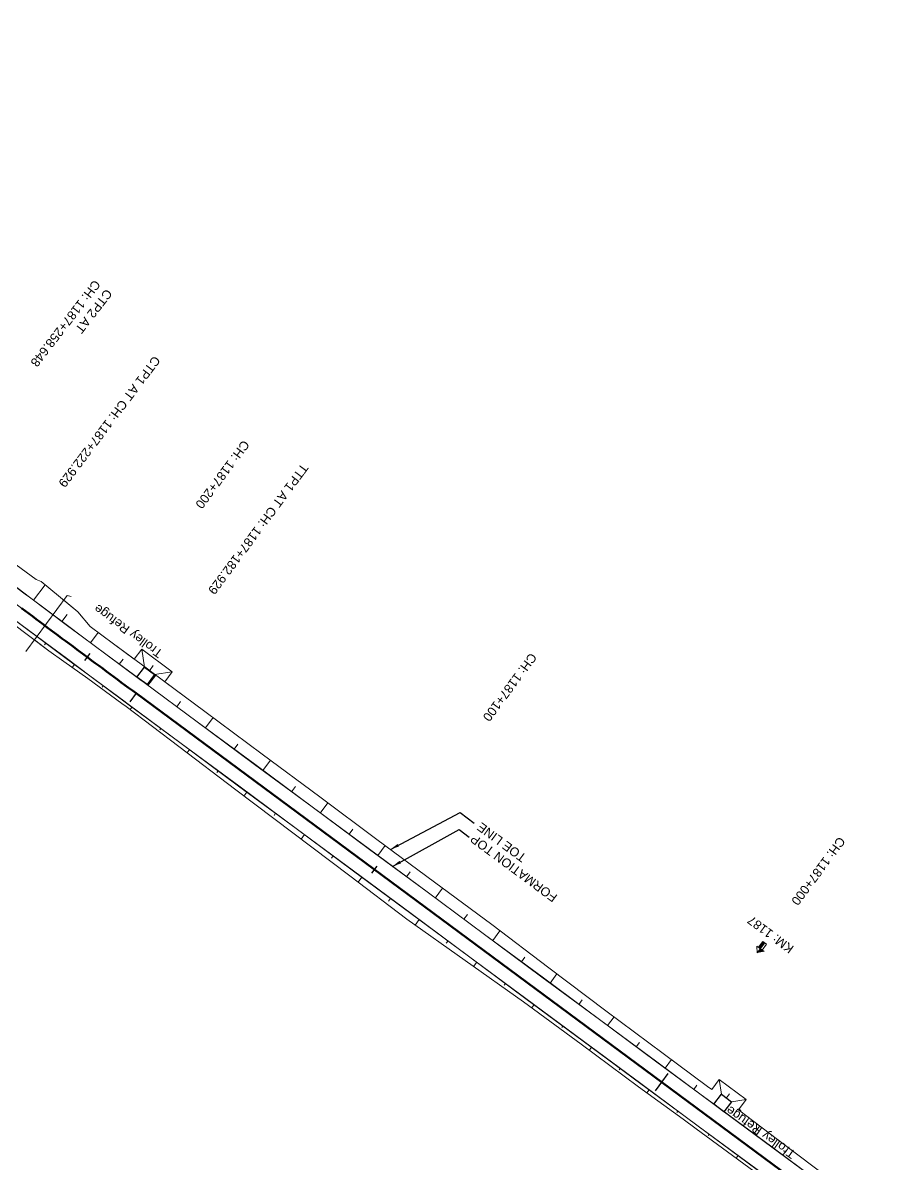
# Model space of a CAD drawing. Header units: metres. Extents: x 643755 to 647133, y 3378089 to 3380600.
# Drawn here: x 646629.3 to 646867.5, y 3378306.6 to 3378626 of the extents above; entities that cross this region are included whole.
import ezdxf
from ezdxf.enums import TextEntityAlignment as Align

# ---------------------------------------------------------------- set-up
doc = ezdxf.new("R2010")
doc.units = ezdxf.units.M
doc.header["$MEASUREMENT"] = 0
doc.linetypes.add('CENTER2', pattern=[1.125, 0.75, -0.125, 0.125, -0.125])
for name, color, linetype, lineweight in [('C-ALIG-DG-LINE', 1, 'CENTER2', 70), ('C-ALIG-DG-SPIRAL', 1, 'CENTER2', 70), ('C-ALIG-LABL-DG', 1, 'Continuous', 25), ('C-ALIG-LABL-DG-MARK', 1, 'Continuous', 25), ('Km post', 1, 'Continuous', 13), ('PROPOSED DFCC TOE LINE', 239, 'Continuous', 0), ('PROPOSED DFCC TOE SLOPES', 239, 'Continuous', 0), ('PROPOSED DFCC TRACK', 1, 'Continuous', 0), ('PROPOSED FORMATION LINE - PLAN', 187, 'Continuous', 0)]:
    doc.layers.add(name, color=color, linetype=linetype, lineweight=lineweight)
doc.layers.add('PROPOSED DFCC FORMATION LINE', color=187, linetype='Continuous')
doc.layers.add('Trolley Refuse', color=10, linetype='Continuous')
doc.styles.add('ARIAL', font='arial.ttf')
doc.styles.get("Standard").update_dxf_attribs({"font": 'arial.ttf'})
doc.styles.add('Style-Arial', font='arial.ttf')
doc.dimstyles.new('ISO-25', dxfattribs={"dimtxt": 2.5, "dimasz": 2.5, "dimexe": 1.25, "dimexo": 0.625, "dimtad": 1, "dimtxsty": 'Standard', "dimcen": 2.5, "dimadec": 0, "dimazin": 0, "dimtfac": 1, "dimtmove": 0, "dimatfit": 3, "dimfxl": 1, "dimarcsym": 0})

# ---------------------------------------------------------------- blocks, each defined once
blk = doc.blocks.new('Tick Hor')
blk.add_lwpolyline([(-0.5, 0), (0.5, 0)])
blk = doc.blocks.new('KM Post')
at = {"layer": 'Km post', "lineweight": 13}
h = blk.add_hatch(color=256, dxfattribs=at)
h.paths.add_polyline_path([(0, -8.9), (1.63, -8.9), (1.63, -3.79), (0, -3.79)])
h.paths.add_polyline_path([(0, -3.79), (0, 0), (-3.36, -3.79)])
for p, q in [((0, -8.9), (0, 0)), ((3.13, -3.79), (0, 0)), ((3.13, -3.79), (-3.36, -3.79))]:
    blk.add_line(p, q, dxfattribs=at)
blk.add_lwpolyline([(1.63, -3.79), (1.63, -8.9), (-1.63, -8.9), (-1.63, -3.79)], dxfattribs=at)

msp = doc.modelspace()

# ---------------------------------------------------------------- linework, layer by layer
at = {"layer": 'C-ALIG-DG-LINE', "color": 1, "linetype": 'Continuous', "lineweight": 50, "flags": 128}
msp.add_lwpolyline([(647133.4088, 3378088.7155), (646660.9437, 3378438.4034)], dxfattribs=at)
at = {"layer": 'C-ALIG-DG-SPIRAL', "color": 1, "linetype": 'Continuous', "lineweight": 50, "flags": 128}
msp.add_lwpolyline([(646660.9437, 3378438.4034), (646659.9065, 3378439.171), (646658.8694, 3378439.9387), (646657.8323, 3378440.7064), (646656.7952, 3378441.4741), (646655.7582, 3378442.2419), (646654.7212, 3378443.0097), (646653.6843, 3378443.7777), (646652.6475, 3378444.5458), (646651.6107, 3378445.3139), (646650.5741, 3378446.0823), (646649.5376, 3378446.8508), (646648.5012, 3378447.6194), (646647.4649, 3378448.3882), (646646.4288, 3378449.1573), (646645.3929, 3378449.9265), (646644.3571, 3378450.696), (646643.3215, 3378451.4657), (646642.2861, 3378452.2357), (646641.2509, 3378453.006), (646640.2159, 3378453.7765), (646639.1812, 3378454.5474), (646638.1467, 3378455.3186), (646637.1124, 3378456.0901), (646636.0784, 3378456.862), (646635.0447, 3378457.6343), (646634.0113, 3378458.4069), (646632.9782, 3378459.1799), (646631.9454, 3378459.9534), (646630.9129, 3378460.7273), (646629.8807, 3378461.5016), (646628.8489, 3378462.2764)], dxfattribs=at)
at = {"layer": 'C-ALIG-LABL-DG', "color": 1, "linetype": 'Continuous', "lineweight": 25}
msp.add_line((646807.9803, 3378329.5765), (646806.493, 3378327.567), dxfattribs=at)
at = {"layer": 'C-ALIG-LABL-DG-MARK', "color": 1, "linetype": 'Continuous', "lineweight": 25}
msp.add_line((646660.9437, 3378438.4034), (646659.1589, 3378435.992), dxfattribs=at)
at = {"layer": 'PROPOSED DFCC FORMATION LINE', "lineweight": 0, "flags": 128}
for points in [[(646819.0649, 3378326.0377), (646806.6533, 3378335.224), (646790.5775, 3378347.1223), (646774.5017, 3378359.0205), (646758.4259, 3378370.9188), (646742.3501, 3378382.817), (646726.2743, 3378394.7153), (646710.1985, 3378406.6136), (646694.1227, 3378418.5118), (646678.0469, 3378430.4101), (646663.1737, 3378441.4183), (646661.9712, 3378442.3083), (646652.461, 3378449.3515), (646645.9103, 3378454.2139), (646641.7657, 3378457.2982), (646631.1004, 3378465.2752), (646629.9061, 3378466.173), (646621.6096, 3378472.4368)], [(646819.0947, 3378326.0779), (646806.6831, 3378335.2642), (646790.6073, 3378347.1624), (646774.5315, 3378359.0607), (646758.4557, 3378370.959), (646742.3799, 3378382.8572), (646726.3041, 3378394.7555), (646710.2283, 3378406.6538), (646694.1525, 3378418.552), (646678.0767, 3378430.4503), (646663.2035, 3378441.4584), (646662.0009, 3378442.3485), (646652.4908, 3378449.3917), (646645.9402, 3378454.254), (646641.7956, 3378457.3383), (646631.1305, 3378465.3152), (646629.9361, 3378466.2129), (646621.6398, 3378472.4766)], [(646814.5683, 3378319.9728), (646802.1617, 3378329.1554), (646786.0859, 3378341.0536), (646770.0101, 3378352.9519), (646753.9343, 3378364.8502), (646737.8585, 3378376.7484), (646721.7827, 3378388.6467), (646705.7069, 3378400.5449), (646689.6311, 3378412.4432), (646673.5553, 3378424.3415), (646658.6821, 3378435.3496), (646657.4795, 3378436.2398), (646647.9646, 3378443.2864), (646641.4062, 3378448.1545), (646637.2549, 3378451.2439), (646626.5656, 3378459.2388)], [(646814.5981, 3378320.013), (646802.1915, 3378329.1956), (646786.1157, 3378341.0938), (646770.0399, 3378352.9921), (646753.9641, 3378364.8904), (646737.8883, 3378376.7886), (646721.8125, 3378388.6869), (646705.7367, 3378400.5851), (646689.6609, 3378412.4834), (646673.5851, 3378424.3817), (646658.7119, 3378435.3898), (646657.5092, 3378436.2799), (646647.9944, 3378443.3266), (646641.4361, 3378448.1947), (646637.2847, 3378451.2839), (646626.5956, 3378459.2788)], [(646888.0757, 3378274.9604), (646887.0323, 3378275.7327), (646870.9565, 3378287.6309), (646854.8807, 3378299.5292), (646838.8049, 3378311.4275), (646822.7291, 3378323.3257), (646819.0649, 3378326.0377)], [(646819.0947, 3378326.0779), (646822.7589, 3378323.3659), (646838.8347, 3378311.4677), (646854.9105, 3378299.5694), (646870.9863, 3378287.6711), (646887.0621, 3378275.7729)], [(646882.5407, 3378269.6641), (646882.5407, 3378269.6641), (646866.4649, 3378281.5623), (646850.3891, 3378293.4606), (646834.3133, 3378305.3589), (646818.2375, 3378317.2571), (646814.5683, 3378319.9728)], [(646882.9394, 3378269.4312), (646882.5705, 3378269.7043), (646866.4947, 3378281.6025), (646850.4189, 3378293.5008), (646834.3431, 3378305.399), (646818.2673, 3378317.2973), (646814.5981, 3378320.013)]]:
    msp.add_lwpolyline(points, dxfattribs=at)
at = {"layer": 'PROPOSED DFCC TOE LINE', "lineweight": 0, "flags": 128}
for points in [[(646624.6248, 3378476.415), (646632.9563, 3378470.2287), (646634.413, 3378469.6846), (646644.6531, 3378461.1736), (646648.0765, 3378457.128), (646654.5985, 3378452.2346), (646664.125, 3378445.2183), (646665.3279, 3378444.3288), (646680.1823, 3378433.2952), (646696.258, 3378421.3969), (646712.3181, 3378409.4774), (646728.3452, 3378397.5133), (646744.4037, 3378385.5916), (646760.4654, 3378373.6743), (646776.426, 3378361.6204), (646792.4124, 3378349.6013), (646808.4222, 3378337.614), (646820.8361, 3378328.4266)], [(646640.7244, 3378464.4389), (646644.6531, 3378461.1736), (646648.0765, 3378457.128), (646654.5985, 3378452.2346), (646660.4431, 3378447.93), (646662.5319, 3378450.7522), (646671.0854, 3378444.4215), (646668.9988, 3378441.6022), (646680.1823, 3378433.2952), (646696.258, 3378421.3969), (646712.3181, 3378409.4774), (646728.3452, 3378397.5133), (646744.4037, 3378385.5916), (646760.4654, 3378373.6743), (646776.426, 3378361.6204), (646792.4124, 3378349.6013), (646808.4222, 3378337.614), (646820.8361, 3378328.4266)], [(646814.0185, 3378319.2312), (646801.5501, 3378328.3291), (646785.4526, 3378340.1979), (646769.3415, 3378352.0485), (646753.0374, 3378363.6383), (646736.7368, 3378375.2329), (646720.7861, 3378387.3001), (646704.8188, 3378399.345), (646688.8555, 3378411.3952), (646672.9232, 3378423.4875), (646658.208, 3378434.709), (646657.0015, 3378435.5939), (646647.4255, 3378442.5593), (646640.7503, 3378447.2721), (646636.5243, 3378450.2634), (646625.8879, 3378458.3368)], [(646814.0185, 3378319.2312), (646801.5501, 3378328.3291), (646785.4526, 3378340.1979), (646769.3415, 3378352.0485), (646753.0374, 3378363.6383), (646736.7368, 3378375.2329), (646720.7861, 3378387.3001), (646704.8188, 3378399.345), (646688.8555, 3378411.3952), (646672.9232, 3378423.4875), (646658.208, 3378434.709), (646657.0015, 3378435.5939), (646647.4255, 3378442.5593), (646640.7503, 3378447.2721), (646636.5243, 3378450.2634), (646632.4924, 3378453.3237)], [(646822.0136, 3378327.5488), (646824.0988, 3378330.3661), (646831.6927, 3378324.7456), (646829.5556, 3378321.8582)], [(646822.0136, 3378327.5488), (646824.0988, 3378330.3661), (646831.6927, 3378324.7456), (646829.5556, 3378321.8582)], [(646824.7199, 3378326.2066), (646824.0988, 3378330.3661)], [(646824.7199, 3378326.2066), (646824.0988, 3378330.3661)], [(646820.8316, 3378328.4205), (646822.0136, 3378327.5488)], [(646820.8316, 3378328.4205), (646822.0136, 3378327.5488)], [(646827.5332, 3378324.1244), (646831.6927, 3378324.7456)], [(646827.5332, 3378324.1244), (646831.6927, 3378324.7456)], [(646829.5556, 3378321.8582), (646840.4012, 3378313.5842), (646856.3452, 3378301.5078), (646872.5761, 3378289.8191), (646888.798, 3378278.1183), (646893.4485, 3378274.595)], [(646882.2684, 3378269.291), (646882.266, 3378269.2928), (646866.1407, 3378281.1243), (646849.9849, 3378292.9144), (646833.8066, 3378304.6742), (646817.7067, 3378316.5399), (646814.02, 3378319.2333)]]:
    msp.add_lwpolyline(points, dxfattribs=at)
at = {"layer": 'PROPOSED DFCC TOE SLOPES', "linetype": 'Continuous', "flags": 128}
for points in [[(646632.2143, 3378464.4421), (646635.4826, 3378468.7956)], [(646640.2046, 3378458.4658), (646641.6795, 3378460.4425)], [(646640.2046, 3378458.4658), (646641.6795, 3378460.4425)], [(646648.2137, 3378452.5041), (646650.3703, 3378455.407)], [(646648.2137, 3378452.5041), (646650.3703, 3378455.407)], [(646635.7194, 3378452.4547), (646635.3424, 3378451.9507)], [(646635.7194, 3378452.4547), (646635.3424, 3378451.9507)], [(646635.7194, 3378452.4547), (646635.3436, 3378451.9498)], [(646635.7194, 3378452.4547), (646635.3436, 3378451.9498)], [(646663.2778, 3378445.7578), (646662.5319, 3378450.7522)], [(646643.7411, 3378446.4837), (646643.0954, 3378445.6164)], [(646643.7411, 3378446.4837), (646643.0954, 3378445.6164)], [(646643.7411, 3378446.4837), (646643.0971, 3378445.6152)], [(646643.7411, 3378446.4837), (646643.0971, 3378445.6152)], [(646656.2389, 3378446.5536), (646657.311, 3378448.0005)], [(646656.2389, 3378446.5536), (646657.311, 3378448.0005)], [(646664.6844, 3378444.7167), (646665.7465, 3378446.1518)], [(646664.2729, 3378440.6047), (646666.426, 3378443.5132)], [(646666.091, 3378443.6756), (646671.0854, 3378444.4215)], [(646651.7738, 3378440.5276), (646651.5013, 3378440.1602)], [(646651.7738, 3378440.5276), (646651.5013, 3378440.1602)], [(646651.7738, 3378440.5276), (646651.5016, 3378440.16)], [(646651.7738, 3378440.5276), (646651.5016, 3378440.16)], [(646672.3102, 3378434.6561), (646673.3815, 3378436.1035)], [(646672.3102, 3378434.6561), (646673.3815, 3378436.1035)], [(646659.8104, 3378434.5768), (646659.2947, 3378433.8803)], [(646659.8104, 3378434.5768), (646659.2947, 3378433.8803)], [(646659.8104, 3378434.5768), (646659.2949, 3378433.8802)], [(646659.8104, 3378434.5768), (646659.2949, 3378433.8802)], [(646680.3481, 3378428.7069), (646682.4834, 3378431.5921)], [(646680.3481, 3378428.7069), (646682.4834, 3378431.5921)], [(646667.8483, 3378428.6276), (646667.5479, 3378428.2217)], [(646667.8483, 3378428.6276), (646667.5479, 3378428.2217)], [(646688.386, 3378422.7578), (646689.4536, 3378424.2003)], [(646688.386, 3378422.7578), (646689.4536, 3378424.2003)], [(646675.8862, 3378422.6785), (646675.2038, 3378421.7565)], [(646675.8862, 3378422.6785), (646675.2038, 3378421.7565)], [(646696.4239, 3378416.8087), (646698.5569, 3378419.6907)], [(646696.4239, 3378416.8087), (646698.5569, 3378419.6907)], [(646683.9241, 3378416.7294), (646683.547, 3378416.2199)], [(646683.9241, 3378416.7294), (646683.547, 3378416.2199)], [(646691.962, 3378410.7802), (646691.1405, 3378409.6703)], [(646691.962, 3378410.7802), (646691.1405, 3378409.6703)], [(646704.4618, 3378410.8595), (646705.5244, 3378412.2952)], [(646704.4618, 3378410.8595), (646705.5244, 3378412.2952)], [(646712.4997, 3378404.9104), (646714.6123, 3378407.7648)], [(646712.4997, 3378404.9104), (646714.6123, 3378407.7648)], [(646699.9999, 3378404.8311), (646699.5611, 3378404.2382)], [(646699.9999, 3378404.8311), (646699.5611, 3378404.2382)], [(646708.0378, 3378398.882), (646707.1044, 3378397.6209)], [(646708.0378, 3378398.882), (646707.1044, 3378397.6209)], [(646720.5376, 3378398.9613), (646721.5817, 3378400.372)], [(646720.5376, 3378398.9613), (646721.5817, 3378400.372)], [(646728.5755, 3378393.0121), (646730.6439, 3378395.8068)], [(646728.5755, 3378393.0121), (646730.6439, 3378395.8068)], [(646716.0757, 3378392.9329), (646715.5819, 3378392.2656)], [(646716.0757, 3378392.9329), (646715.5819, 3378392.2656)], [(646736.6134, 3378387.063), (646737.6433, 3378388.4545)], [(646736.6134, 3378387.063), (646737.6433, 3378388.4545)], [(646724.1136, 3378386.9837), (646723.0693, 3378385.5728)], [(646724.1136, 3378386.9837), (646723.0693, 3378385.5728)], [(646744.6513, 3378381.1139), (646746.7028, 3378383.8858)], [(646744.6513, 3378381.1139), (646746.7028, 3378383.8858)], [(646732.1515, 3378381.0346), (646731.5981, 3378380.2869)], [(646732.1515, 3378381.0346), (646731.5981, 3378380.2869)], [(646740.1894, 3378375.0855), (646739.0702, 3378373.5732)], [(646740.1894, 3378375.0855), (646739.0702, 3378373.5732)], [(646752.6892, 3378375.1648), (646753.7114, 3378376.5459)], [(646752.6892, 3378375.1648), (646753.7114, 3378376.5459)], [(646760.7271, 3378369.2156), (646762.7501, 3378371.9489)], [(646760.7271, 3378369.2156), (646762.7501, 3378371.9489)], [(646748.2273, 3378369.1363), (646747.7239, 3378368.4561)], [(646748.2273, 3378369.1363), (646747.7239, 3378368.4561)], [(646756.2652, 3378363.1872), (646755.3712, 3378361.9793)], [(646756.2652, 3378363.1872), (646755.3712, 3378361.9793)], [(646768.765, 3378363.2665), (646769.7477, 3378364.5942)], [(646768.765, 3378363.2665), (646769.7477, 3378364.5942)], [(646776.8029, 3378357.3174), (646778.7143, 3378359.8999)], [(646776.8029, 3378357.3174), (646778.7143, 3378359.8999)], [(646764.3031, 3378357.2381), (646763.9132, 3378356.7112)], [(646764.3031, 3378357.2381), (646763.9132, 3378356.7112)], [(646784.8408, 3378351.3682), (646785.7741, 3378352.6293)], [(646784.8408, 3378351.3682), (646785.7741, 3378352.6293)], [(646772.341, 3378351.2889), (646771.6477, 3378350.3522)], [(646772.341, 3378351.2889), (646771.6477, 3378350.3522)], [(646792.8787, 3378345.4191), (646794.7041, 3378347.8854)], [(646792.8787, 3378345.4191), (646794.7041, 3378347.8854)], [(646780.3789, 3378345.3398), (646780.0411, 3378344.8833)], [(646780.3789, 3378345.3398), (646780.0411, 3378344.8833)], [(646800.9166, 3378339.47), (646801.8128, 3378340.6808)], [(646800.9166, 3378339.47), (646801.8128, 3378340.6808)], [(646788.4168, 3378339.3907), (646787.7568, 3378338.499)], [(646788.4168, 3378339.3907), (646787.7568, 3378338.499)], [(646796.4547, 3378333.4415), (646796.1302, 3378333.003)], [(646796.4547, 3378333.4415), (646796.1302, 3378333.003)], [(646808.9545, 3378333.5208), (646810.7234, 3378335.9109)], [(646808.9545, 3378333.5208), (646810.7234, 3378335.9109)], [(646804.4926, 3378327.4924), (646803.8628, 3378326.6415)], [(646804.4926, 3378327.4924), (646803.8628, 3378326.6415)], [(646816.9924, 3378327.5717), (646817.8769, 3378328.7669)], [(646816.9924, 3378327.5717), (646817.8769, 3378328.7669)], [(646812.5305, 3378321.5433), (646812.2358, 3378321.1451)], [(646812.5305, 3378321.5433), (646812.2358, 3378321.1451)]]:
    msp.add_lwpolyline(points, dxfattribs=at)
at = {"layer": 'PROPOSED DFCC TOE SLOPES', "linetype": 'Continuous', "lineweight": 0, "flags": 128}
for points in [[(646826.1266, 3378325.1655), (646826.9947, 3378326.3384)], [(646826.1266, 3378325.1655), (646826.9947, 3378326.3384)], [(646821.3378, 3378315.0247), (646821.0598, 3378314.6491)], [(646821.3378, 3378315.0247), (646821.0598, 3378314.6491)], [(646833.8375, 3378315.104), (646835.4873, 3378317.333)], [(646833.8375, 3378315.104), (646835.4873, 3378317.333)], [(646829.3757, 3378309.0756), (646828.8318, 3378308.3407)], [(646829.3757, 3378309.0756), (646828.8318, 3378308.3407)], [(646841.8754, 3378309.1549), (646842.661, 3378310.2162)], [(646841.8754, 3378309.1549), (646842.661, 3378310.2162)]]:
    msp.add_lwpolyline(points, dxfattribs=at)
at = {"layer": 'PROPOSED DFCC TRACK', "color": 12, "flags": 128}
msp.add_lwpolyline([(646816.8315, 3378323.0253), (646660.9428, 3378438.404), (646656.9239, 3378441.3788), (646652.9058, 3378444.3544), (646648.8889, 3378447.3318), (646644.8741, 3378450.3119), (646640.8619, 3378453.2955), (646636.8531, 3378456.2837), (646632.8482, 3378459.2772), (646628.848, 3378462.277, -0.00318901), (646600.4293, 3378483.9115), (646596.473, 3378486.9688), (646592.5214, 3378490.0323), (646588.5739, 3378493.1011), (646584.6299, 3378496.1743), (646580.6886, 3378499.251), (646576.7494, 3378502.3304), (646572.8116, 3378505.4115), (646568.8744, 3378508.4935), (646418.7438, 3378626.0243)], format="xyb", dxfattribs=at)
at = {"layer": 'PROPOSED DFCC TRACK', "linetype": 'Continuous', "elevation": 267.675, "flags": 128}
msp.add_lwpolyline([(646630.099, 3378450.092), (646641.6978, 3378465.7532), (646642.8054, 3378465.5261)], dxfattribs=at)
at = {"layer": 'PROPOSED DFCC TRACK', "color": 12, "flags": 128}
msp.add_lwpolyline([(646885.6709, 3378272.0749), (646816.8315, 3378323.0253)], dxfattribs=at)
at = {"layer": 'PROPOSED FORMATION LINE - PLAN', "lineweight": 0, "flags": 128}
for points in [[(646819.0649, 3378326.0377), (646806.6533, 3378335.224), (646790.5775, 3378347.1223), (646774.5017, 3378359.0205), (646758.4259, 3378370.9188), (646742.3501, 3378382.817), (646726.2743, 3378394.7153), (646710.1985, 3378406.6136), (646694.1227, 3378418.5118), (646678.0469, 3378430.4101), (646663.1737, 3378441.4183), (646661.9712, 3378442.3083), (646652.461, 3378449.3515), (646645.9103, 3378454.2139), (646641.7657, 3378457.2982), (646631.1004, 3378465.2752), (646629.9061, 3378466.173), (646621.6096, 3378472.4368)], [(646819.0947, 3378326.0779), (646806.6831, 3378335.2642), (646790.6073, 3378347.1624), (646774.5315, 3378359.0607), (646758.4557, 3378370.959), (646742.3799, 3378382.8572), (646726.3041, 3378394.7555), (646710.2283, 3378406.6538), (646694.1525, 3378418.552), (646678.0767, 3378430.4503), (646663.2035, 3378441.4584), (646662.0009, 3378442.3485), (646652.4908, 3378449.3917), (646645.9402, 3378454.254), (646641.7956, 3378457.3383), (646631.1305, 3378465.3152), (646629.9361, 3378466.2129), (646621.6398, 3378472.4766)], [(646814.5683, 3378319.9728), (646802.1617, 3378329.1554), (646786.0859, 3378341.0536), (646770.0101, 3378352.9519), (646753.9343, 3378364.8502), (646737.8585, 3378376.7484), (646721.7827, 3378388.6467), (646705.7069, 3378400.5449), (646689.6311, 3378412.4432), (646673.5553, 3378424.3415), (646658.6821, 3378435.3496), (646657.4795, 3378436.2398), (646647.9646, 3378443.2864), (646641.4062, 3378448.1545), (646637.2549, 3378451.2439), (646626.5656, 3378459.2388)], [(646814.5981, 3378320.013), (646802.1915, 3378329.1956), (646786.1157, 3378341.0938), (646770.0399, 3378352.9921), (646753.9641, 3378364.8904), (646737.8883, 3378376.7886), (646721.8125, 3378388.6869), (646705.7367, 3378400.5851), (646689.6609, 3378412.4834), (646673.5851, 3378424.3817), (646658.7119, 3378435.3898), (646657.5092, 3378436.2799), (646647.9944, 3378443.3266), (646641.4361, 3378448.1947), (646637.2847, 3378451.2839), (646626.5956, 3378459.2788)]]:
    msp.add_lwpolyline(points, dxfattribs=at)
at = {"layer": 'Trolley Refuse'}
for points in [[(646664.0088, 3378440.8624), (646661.1956, 3378442.9446), (646663.2778, 3378445.7578), (646666.091, 3378443.6756)], [(646825.451, 3378321.3112), (646822.6377, 3378323.3934), (646824.7199, 3378326.2066), (646827.5332, 3378324.1244)], [(646825.451, 3378321.3112), (646822.6377, 3378323.3934), (646824.7199, 3378326.2066), (646827.5332, 3378324.1244)]]:
    msp.add_lwpolyline(points, close=True, dxfattribs=at)

# ---------------------------------------------------------------- block references
at = {"layer": 'C-ALIG-LABL-DG', "color": 1, "linetype": 'Continuous', "lineweight": 25}
for p, xscale, yscale, zscale, rotation in [((646647.2267, 3378448.565), 2.499999999999999, 2.499999999999999, 2.499999999999999, 233.4190234461291), ((646727.6013, 3378389.0678), 2.500000000000008, 2.500000000000008, 2.500000000000008, 233.4935630041748), ((646807.9803, 3378329.5765), 6.000000000000019, 6.000000000000019, 6.000000000000019, 233.4935630041748)]:
    msp.add_blockref('Tick Hor', p, dxfattribs=dict(at, xscale=xscale, yscale=yscale, zscale=zscale, rotation=rotation))

# ---------------------------------------------------------------- texts
at = {"layer": 'PROPOSED DFCC TOE LINE', "lineweight": 0}
msp.add_text(' TOE LINE', height=2.5, rotation=143.469016, dxfattribs=at).set_placement((646757.5857, 3378402.4391), align=Align.RIGHT)
at = {"layer": 'PROPOSED FORMATION LINE - PLAN', "lineweight": 0}
msp.add_text(' FORMATION TOP', height=2.5, rotation=143.469016, dxfattribs=at).set_placement((646755.6629, 3378399.1202), align=Align.RIGHT)
at = {"layer": 'Trolley Refuse', "color": 10, "linetype": 'Continuous', "lineweight": -3, "ltscale": 5, "style": 'Style-Arial'}
msp.add_text('Trolley Refuge', height=2.5, rotation=143.991907, dxfattribs=at).set_placement((646668.666, 3378450.1306))
at = {"layer": 'Trolley Refuse', "style": 'Style-Arial'}
msp.add_text('Trolley Refuge', height=2.5, rotation=145, dxfattribs=at).set_placement((646845.749, 3378310.0571))
msp.add_text('Trolley Refuge', height=2.5, rotation=145, dxfattribs=at).set_placement((646845.749, 3378310.0571))

# ---------------------------------------------------------------- leaders
at = {"layer": 'PROPOSED DFCC TOE LINE', "lineweight": 0}
msp.add_leader([(646732.1036, 3378394.7232), (646751.5889, 3378405.0537), (646755.5486, 3378402.1076)], dimstyle='ISO-25', override={"dimtxt": 3, "dimasz": 2.5, "dimgap": 0.625, "dimtad": 0, "dimdec": 3, "dimzin": 2, "dimtdec": 3}, dxfattribs=at)
at = {"layer": 'PROPOSED FORMATION LINE - PLAN', "lineweight": 0}
msp.add_leader([(646732.6819, 3378389.9728), (646751.3359, 3378400.2602), (646754.1809, 3378398.1263)], dimstyle='ISO-25', override={"dimtxt": 3, "dimasz": 2.5, "dimgap": 0.625, "dimtad": 0, "dimdec": 3, "dimzin": 2, "dimtdec": 3}, dxfattribs=at)

# ---------------------------------------------------------------- next in the draw order: texts
at = {"layer": 'C-ALIG-LABL-DG', "color": 1, "linetype": 'Continuous', "lineweight": 25, "char_height": 2.5, "style": 'Arial', "bg_fill": 3, "box_fill_scale": 1.04, "bg_fill_color": 256, "bg_fill_true_color": 13158600, "bg_fill_transparency": 0}
for s, insert, width, attachment_point, rotation in [('CTP1 AT CH: 1187+222.929', (646640.0486, 3378496.5286), 44.866115, 6, 233.084307), ('TTP1 AT CH: 1187+182.929', (646681.9193, 3378466.5466), 44.566422, 6, 233.493563), ('CH: 1187+100', (646772.2545, 3378449.2018), 22.502814, 4, 233.493563), ('CH: 1187+000', (646858.5826, 3378397.7484), 22.502814, 4, 233.493563), ('KM: 1187', (646843.7335, 3378365.444), 14.679792, 1, 143.493563)]:
    msp.add_mtext(s, dxfattribs=dict(at, insert=insert, width=width, attachment_point=attachment_point, rotation=rotation))

# ---------------------------------------------------------------- next in the draw order: block references
at = {"layer": 'C-ALIG-LABL-DG', "color": 1, "linetype": 'Continuous', "lineweight": 25, "xscale": 0.3933041122191779, "yscale": 0.3933041122191779, "zscale": 0.3933041122191779, "rotation": 143.493563004433}
msp.add_blockref('KM Post', (646834.7514, 3378365.747), dxfattribs=at)

# ---------------------------------------------------------------- next in the draw order: texts
at = {"layer": 'C-ALIG-LABL-DG', "color": 1, "linetype": 'Continuous', "lineweight": 25, "char_height": 2.5, "style": 'Arial', "bg_fill": 3, "box_fill_scale": 1.04, "bg_fill_color": 256, "bg_fill_true_color": 13158600, "bg_fill_transparency": 0}
for s, insert, width, attachment_point, rotation in [('\\pxql;CTP2 AT\\PCH: 1187+258.648', (646632.4283, 3378527.1203), 31.772857, 6, 232.353398), ('CH: 1187+200', (646691.8536, 3378508.7185), 22.502814, 4, 233.419023)]:
    msp.add_mtext(s, dxfattribs=dict(at, insert=insert, width=width, attachment_point=attachment_point, rotation=rotation))

doc.saveas('drawing.dxf')
